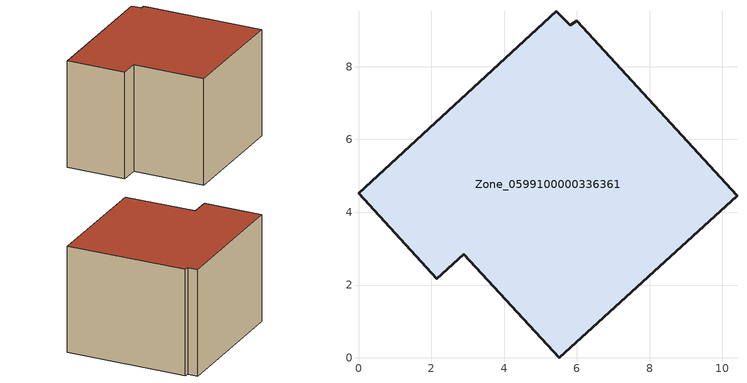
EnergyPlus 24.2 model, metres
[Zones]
Zone_0599100000336361
 floor ground (C_G): 2.89,2.85 2.15,2.17 0,4.52 5.44,9.52 5.82,9.13 6,9.26 10.4,4.46 5.51,0 z0
 wall outside (C_F): 5.44,9.52 0,4.52 2.15,2.17 2.89,2.85 5.51,0 10.4,4.46 6,9.26 5.82,9.13 5.44,9.52 z0:5.78
 roof outside (C_R): 10.4,4.46 6,9.26 5.82,9.13 5.44,9.52 0,4.52 2.15,2.17 2.89,2.85 5.51,0 z5.78
[BUILDING]
Pand.0599100000336361: North Axis=0; Terrain=City; Loads Convergence Tolerance Value=0.04; Temperature Convergence Tolerance Value=0.4; Solar Distribution=FullExterior; Maximum Number of Warmup Days=25; Minimum Number of Warmup Days=1
[Site:Location]
Rotterdam.The.Hague.AP_ZH_NLD Design_Conditions: Latitude=51.96; Longitude=4.45; Time Zone=1; Elevation=-4.5
[SITE:GROUNDTEMPERATURE:BUILDINGSURFACE]
18, 18, 18, 18, 18, 18, 18, 18, 18, 18, 18, 18
[MATERIAL] Thermal Absorptance=0.9; Solar Absorptance=0.7; Visible Absorptance=0.7
Name | Roughness | Thickness | Conductivity | Density | Specific Heat
G.TI.1975-1991 | MediumSmooth | 0.15 | 0.288461 | 540 | 1210
F.TI.1975-1991 | Rough | 0.3 | 0.230769 | 1920 | 840
R.TI.1975-1991 | MediumRough | 0.2 | 0.153846 | 1500 | 1000
[CONSTRUCTION]
C_G: G.TI.1975-1991
C_F: F.TI.1975-1991
C_R: R.TI.1975-1991
[ZONE]
Zone_0599100000336361: Type=1; Multiplier=1; Ceiling Height=Autocalculate; Volume=Autocalculate; Floor Area=autocalculate; Part of Total Floor Area=Yes
[ZONEINFILTRATION:DESIGNFLOWRATE]
Infil_Zone_0599100000336361: Zone or ZoneList or Space or SpaceList=Zone_0599100000336361; Schedule=AlwaysOn; Design Flow Rate Calculation Method=Flow/Area; Flow Rate per Floor Area=0.003; Constant Term Coefficient=1; Temperature Term Coefficient=0; Velocity Term Coefficient=0; Velocity Squared Term Coefficient=0
[HVACTEMPLATE:ZONE:IDEALLOADSAIRSYSTEM]
Zone_0599100000336361: Maximum Heating Supply Air Temperature=50; Minimum Cooling Supply Air Temperature=13; Maximum Heating Supply Air Humidity Ratio=0.0156; Minimum Cooling Supply Air Humidity Ratio=0.0077; Heating Limit=NoLimit; Cooling Limit=NoLimit; Dehumidification Control Type=ConstantSensibleHeatRatio; Cooling Sensible Heat Ratio=0.7; Dehumidification Setpoint=60; Humidification Control Type=None; Humidification Setpoint=30; Outdoor Air Method=None; Outdoor Air Flow Rate per Person=0.00944; Outdoor Air Flow Rate per Zone Floor Area=0; Outdoor Air Flow Rate per Zone=0; Demand Controlled Ventilation Type=None; Outdoor Air Economizer Type=NoEconomizer; Heat Recovery Type=None; Sensible Heat Recovery Effectiveness=0.7; Latent Heat Recovery Effectiveness=0.65
[ZONECONTROL:THERMOSTAT]
ThermostatControl_Zone_0599100000336361: Zone or ZoneList=Zone_0599100000336361; Control Type Schedule=DualSetpointControlType; Control 1=Thermostat_Zone_0599100000336361; Temperature Difference Between Cutout And Setpoint=0
[THERMOSTATSETPOINT:DUALSETPOINT]
Thermostat_Zone_0599100000336361: Heating Setpoint Temperature Schedule=HeatingSetpoint_Zone_0599100000336361; Cooling Setpoint Temperature Schedule=CoolingSetpoint_Zone_0599100000336361
[SCHEDULE:COMPACT]
HeatingSetpoint_Zone_0599100000336361: Through: 12/31, For: AllDays, Until: 24:00, 21
CoolingSetpoint_Zone_0599100000336361: Through: 12/31, For: AllDays, Until: 24:00, 24
DualSetpointControlType: Through: 12/31, For: AllDays, Until: 24:00, 4
AlwaysOn: Through: 12/31, For: AllDays, Until: 24:00, 1
